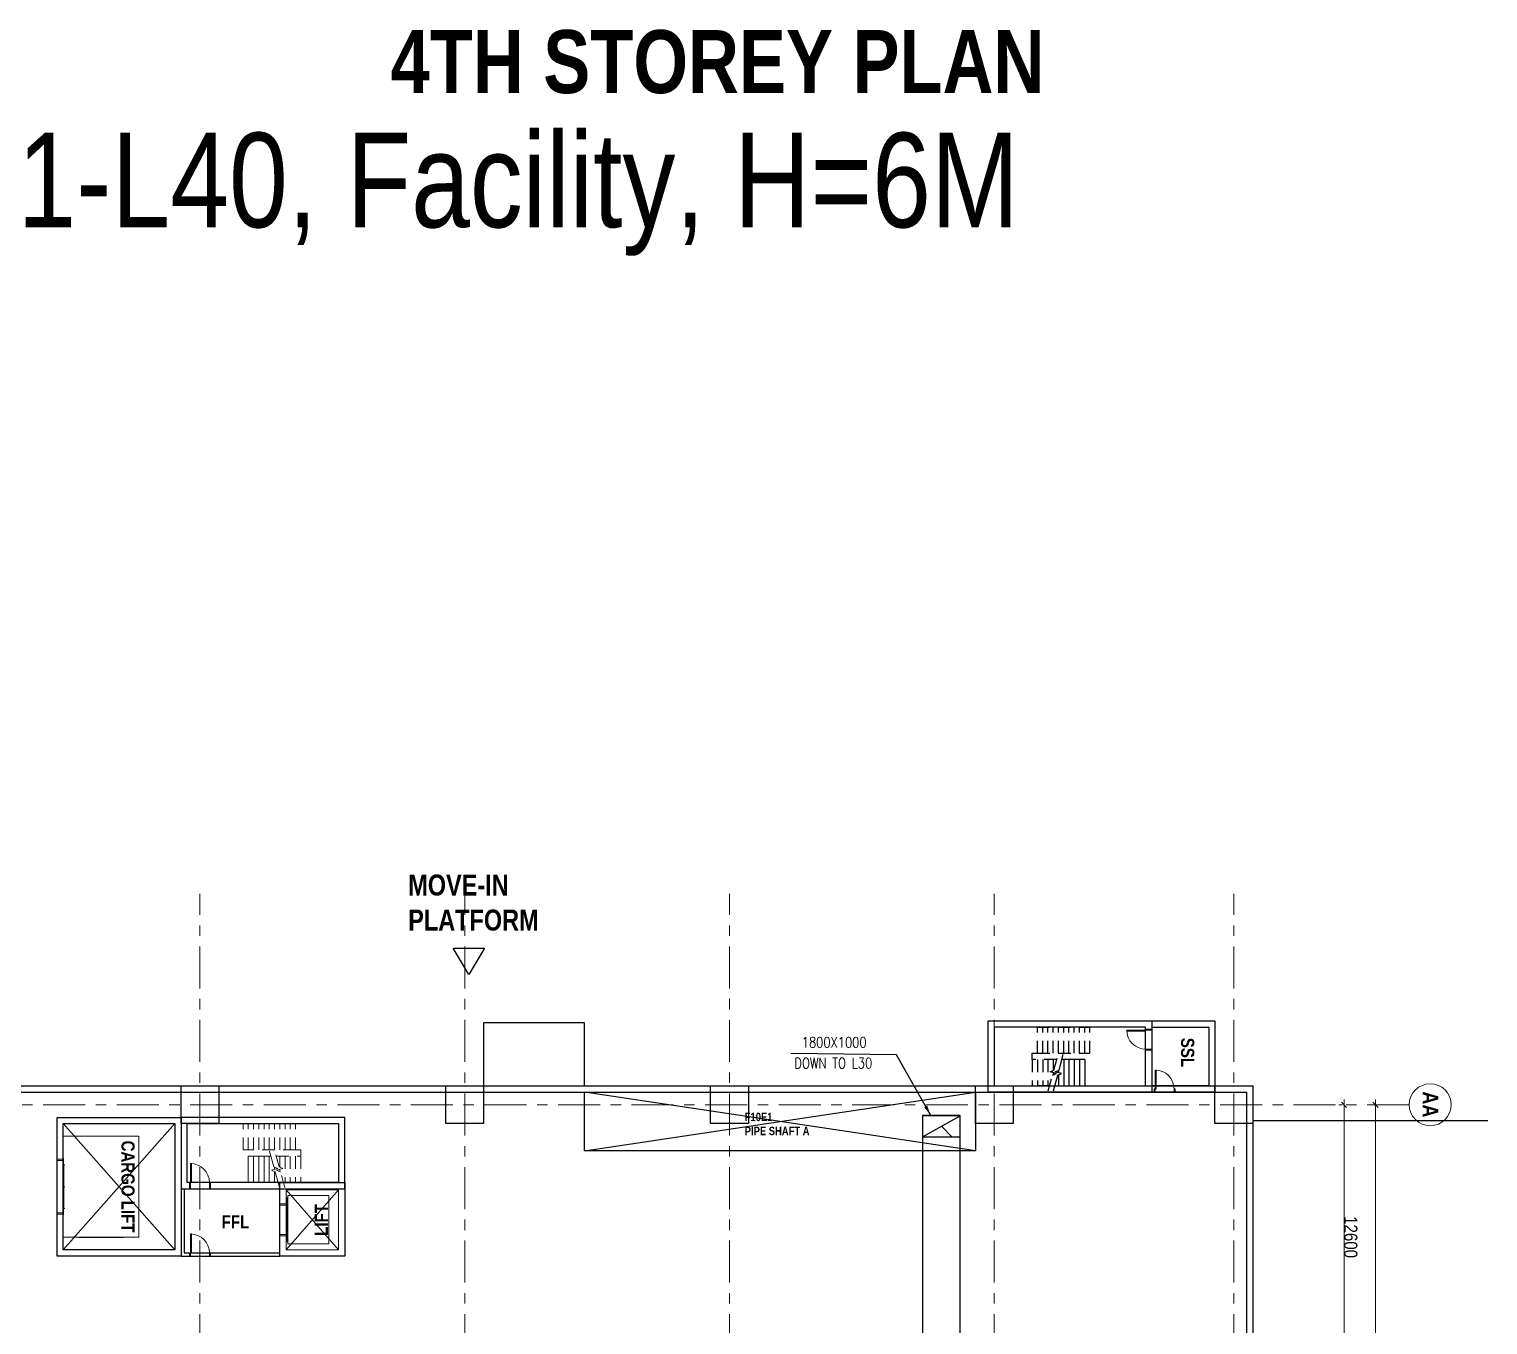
# Model space of a CAD drawing. Header units: millimetres. Extents: x 1188965 to 1321470, y -617248 to -452266.
# Drawn here: x 1252063 to 1321470, y -513933 to -452266 of the extents above; entities that cross this region are included whole.
import ezdxf
from ezdxf.enums import TextEntityAlignment as Align

# ---------------------------------------------------------------- set-up
doc = ezdxf.new("R2010")
doc.units = ezdxf.units.MM
doc.linetypes.add('IDA - Grid Line', pattern=[3500, 2000, -500, 500, -500])
doc.linetypes.add('Overhead', pattern=[992.1875, 595.3125, -396.875])
doc.layers.get('0').update_dxf_attribs({"color": 2})
for name, color, linetype in [('00-MEP Layout', 7, 'Continuous'), ('000_CTCI_CSA', 7, 'Continuous'), ('MAU DUCT', 5, 'Continuous'), ('MOVING', 21, 'Continuous'), ('XFM1D40$0$M-CWTR-TEXT', 250, 'Continuous'), ('XFM1D40$0$M-PIPE-TEXT-ARROR', 250, 'Continuous')]:
    doc.layers.add(name, color=color, linetype=linetype)
for name, color, linetype, lineweight in [('A-_ANOTGRID_E', 7, 'Continuous', 9), ('A-_DOOR----_E', 7, 'Continuous', 9), ('A-_ROOMNAME_A', 7, 'Continuous', 9), ('A-_STRC----_E', 7, 'Continuous', 9), ('A-_WALL----_E', 7, 'Continuous', 9), ('A-ANOT----_D', 7, 'Continuous', 9)]:
    doc.layers.add(name, color=color, linetype=linetype, lineweight=lineweight)
doc.styles.add('Arial Narrow_2', font='ARIALN.TTF', dxfattribs={"height": 625})
doc.styles.add('Arial Narrow_B', font='ARIALNB.TTF', dxfattribs={"height": 750})
doc.styles.add('Arial Narrow_B_1', font='ARIALNB.TTF', dxfattribs={"height": 625})
doc.styles.add('Site Area', font='arial.ttf', dxfattribs={"width": 0.8})
doc.styles.add('XFM1D40$0$12P7-XCM2P10$0$AA-TXT', font='simplex.shx', dxfattribs={"bigfont": 'china.shx'})
doc.styles.add('XFM1D40$0$STANDARD', font='SIMPLEX', dxfattribs={"bigfont": 'BIGFONT'})
doc.dimstyles.new('XFM1D40$0$Standard', dxfattribs={"dimtxt": 0.18, "dimasz": 0.18, "dimexe": 0.18, "dimexo": 0.0625, "dimgap": 0.09, "dimtad": 0, "dimtih": 1, "dimtoh": 1, "dimdec": 4, "dimzin": 0, "dimdsep": 46, "dimtxsty": 'XFM1D40$0$STANDARD', "dimcen": 0.09, "dimadec": 0, "dimazin": 0, "dimtfac": 1, "dimtdec": 4, "dimtofl": 0, "dimtmove": 0, "dimatfit": 3, "dimfxl": 1, "dimtolj": 1, "dimtzin": 0, "dimarcsym": 0})

# ---------------------------------------------------------------- blocks, each defined once
blk = doc.blocks.new('IDA - Lift - 2500W X 2850D - Lift Shaft PL-9846512-PH1 LEVEL B1 CARPARK')
at = {"layer": 'A-_DOOR----_E', "color": 252}
for p, q in [((-735, 150), (-800, 150)), ((-800, 150), (-800, -150)), ((-735, -150), (-735, 150)), ((730, 150), (665, 150)), ((665, 150), (665, -150)), ((730, -150), (730, 150)), ((-1460, -150), (1390, -150)), ((-1460, -2650), (-1460, -150)), ((-1460, -2650), (1390, -150)), ((1390, -2650), (-1460, -150)), ((-1185, -230), (1115, -230)), ((-1185, -2180), (-1185, -230)), ((-1075, -180), (-35, -180)), ((-1075, -215), (-1075, -180)), ((-35, -215), (-1075, -215)), ((-35, -150), (-830, -150)), ((-830, -150), (-830, -160)), ((-830, -160), (-35, -160)), ((-800, -150), (-735, -150)), ((-35, -160), (-35, -150)), ((760, -150), (-35, -150)), ((-35, -150), (-35, -160)), ((-35, -160), (760, -160)), ((-35, -180), (-35, -215)), ((1005, -180), (-35, -180)), ((-35, -180), (-35, -215)), ((-35, -215), (1005, -215)), ((665, -150), (730, -150)), ((760, -160), (760, -150)), ((1005, -215), (1005, -180)), ((1115, -230), (1115, -2180)), ((1390, -150), (1390, -2650)), ((1390, -2650), (-1460, -2650)), ((1115, -2180), (-1185, -2180))]:
    blk.add_line(p, q, dxfattribs=at)
blk = doc.blocks.new('IDA - F - Single - Swing - VP - 1000L X 2200H - DOOR TYPE - FIRE RATING-9848701-PH1 LEVEL B1 CARPARK')
at = {"layer": 'A-_DOOR----_E', "color": 252}
for p, q in [((-500, 150), (-450, 150)), ((-500, -150), (-500, 150)), ((-450, 150), (-450, -150)), ((450, 150), (500, 150)), ((450, -150), (450, 150)), ((500, 150), (500, -150)), ((-450, -150), (-500, -150)), ((400, -150), (450, -150)), ((400, -1050), (400, -150)), ((450, -150), (450, -1050)), ((500, -150), (450, -150)), ((400, -750), (450, -750)), ((400, -775), (450, -775)), ((400, -875), (450, -875)), ((400, -900), (450, -900)), ((450, -1050), (400, -1050)), ((425, -875), (425, -775))]:
    blk.add_line(p, q, dxfattribs=at)
blk.add_arc((450, -150), 900, 180, 270, dxfattribs=at)
blk.add_arc((450, -150), 900, 180, 270, dxfattribs=at)
blk = doc.blocks.new('IDA - F - Single - Swing - VP - 1000L X 2200H - DOOR TYPE - FIRE RATING-9849342-PH1 LEVEL B1 CARPARK')
at = {"layer": 'A-_DOOR----_E', "color": 252}
for p, q in [((450, 975), (400, 975)), ((400, 975), (400, 75)), ((400, 825), (450, 825)), ((400, 800), (450, 800)), ((400, 700), (450, 700)), ((425, 800), (425, 700)), ((450, 75), (450, 975)), ((-450, 75), (-500, 75)), ((-500, 75), (-500, -75)), ((-450, -75), (-450, 75)), ((400, 675), (450, 675)), ((400, 75), (450, 75)), ((500, 75), (450, 75)), ((450, 75), (450, -75)), ((500, -75), (500, 75)), ((-500, -75), (-450, -75)), ((450, -75), (500, -75))]:
    blk.add_line(p, q, dxfattribs=at)
blk.add_arc((450, 75), 900, 90, 180, dxfattribs=at)
blk.add_arc((450, 75), 900, 90, 180, dxfattribs=at)
blk = doc.blocks.new('_Oblique')
at = {"color": 0, "linetype": 'ByBlock', "lineweight": -2}
blk.add_line((-0.5, -0.5), (0.5, 0.5), dxfattribs=at)
blk = doc.blocks.new('CTCI_Building shape and Grid line')
at = {"color": 252}
for points in [[(1040123, -82350), (1041923, -82350), (1041923, -84150), (1040123, -84150)], [(1040123, -93750), (1041923, -93750), (1041923, -95550), (1040123, -95550)], [(1040123, -106350), (1041923, -106350), (1041923, -108150), (1040123, -108150)], [(1040123, -118950), (1041923, -118950), (1041923, -120750), (1040123, -120750)], [(1040123, -131550), (1041923, -131550), (1041923, -133350), (1040123, -133350)]]:
    blk.add_lwpolyline(points, close=True, dxfattribs=at)
at = {"layer": '000_CTCI_CSA', "color": 252}
for p, q in [((1040123, -82350), (1117523, -82350)), ((1040123, -158550), (1040123, -82350)), ((1040423, -82650), (1117223, -82650)), ((1040423, -158250), (1040423, -82650))]:
    blk.add_line(p, q, dxfattribs=at)
at = {"layer": 'A-_ANOTGRID_E', "color": 252, "linetype": 'IDA - Grid Line'}
for p, q in [((1041023, -74909), (1041023, -162419)), ((1129987, -83250), (1030978, -83250)), ((1129987, -94650), (1030978, -94650)), ((1129987, -107250), (1030978, -107250)), ((1129987, -119850), (1030978, -119850)), ((1129987, -132450), (1030978, -132450))]:
    blk.add_line(p, q, dxfattribs=at)
at = {"layer": 'A-_ANOTGRID_E', "color": 252}
blk.add_circle((1041023, -73909), 1000, dxfattribs=at)
at = {"layer": 'A-ANOT----_D', "color": 252}
for p, q in [((1040773, -76511), (1116873, -76511)), ((1041023, -76584), (1041023, -76761)), ((1040773, -78011), (1053873, -78011)), ((1041023, -78084), (1041023, -78261))]:
    blk.add_line(p, q, dxfattribs=at)
at = {"layer": 'A-ANOT----_D', "color": 252, "xscale": 250, "yscale": 250, "zscale": 250, "rotation": 180}
for p in [(1041023, -76511), (1041023, -78011)]:
    blk.add_blockref('_Oblique', p, dxfattribs=at)
at = {"layer": 'A-_ANOTGRID_E', "color": 252, "style": 'Arial Narrow_B'}
blk.add_text('AA', height=750, dxfattribs=at).set_placement((1040387, -74275))
at = {"layer": 'A-ANOT----_D', "color": 252, "insert": (1047323, -77692), "char_height": 625, "width": 2375.82, "attachment_point": 5, "style": 'Arial Narrow_2'}
blk.add_mtext('\\A1;12600', dxfattribs=at)
blk = doc.blocks.new('F10E1 PIPE SHAFT')
at = {"color": 252}
for p, q in [((2015975, 125978), (2034575, 128778)), ((2034575, 125978), (2015975, 128778))]:
    blk.add_line(p, q, dxfattribs=at)
blk.add_lwpolyline([(2034575, 128778), (2034575, 125978), (2015975, 125978), (2015975, 128778)], close=True, dxfattribs=at)
at = {"color": 252, "insert": (2023599, 127797, 0), "char_height": 400, "attachment_point": 1, "style": 'Site Area'}
blk.add_mtext_dynamic_manual_height_columns('{\\fArial|b1|i0|c0|p34;F10E1\\PPIPE SHAFT A}', width=5867.47, gutter_width=9702, heights=[0], dxfattribs=at)

msp = doc.modelspace()

# ---------------------------------------------------------------- linework, layer by layer
at = {"color": 252, "linetype": 'Overhead'}
for p, q in [((1300038.338, -501008.264), (1300038.338, -499758.264)), ((1300038.338, -499758.264), (1302538.338, -499758.264)), ((1300288.338, -501008.264), (1300288.338, -499758.264)), ((1300538.338, -501008.264), (1300538.338, -499758.264)), ((1300788.338, -501008.264), (1300788.338, -499758.264)), ((1301038.338, -501008.264), (1301038.338, -499758.264)), ((1301288.338, -501008.264), (1301288.338, -499758.264)), ((1301538.338, -501008.264), (1301538.338, -499758.264)), ((1301788.338, -501008.264), (1301788.338, -499758.264)), ((1302038.338, -501008.264), (1302038.338, -499758.264)), ((1302288.338, -501008.264), (1302288.338, -499758.264)), ((1302538.338, -501008.264), (1302538.338, -499758.264)), ((1299788.338, -501008.264), (1300038.338, -501008.264)), ((1299788.338, -501308.264), (1299788.338, -501008.264)), ((1300038.338, -501008.264), (1302538.338, -501008.264)), ((1300820.69, -501812.523), (1301020.511, -501066.783)), ((1299788.338, -501308.264), (1299788.338, -502558.264)), ((1300955.806, -501308.264), (1299788.338, -501308.264)), ((1300038.338, -501308.264), (1300038.338, -502558.264)), ((1300288.338, -501308.264), (1300288.338, -502558.264)), ((1300538.338, -501308.264), (1300538.338, -502558.264)), ((1300637.412, -501892.824), (1300820.69, -501812.523)), ((1300788.338, -501308.264), (1300788.338, -501826.698)), ((1300556.165, -502799.746), (1300755.985, -502054.005)), ((1300939.263, -501973.705), (1300637.412, -501892.824)), ((1300755.985, -502054.005), (1300939.263, -501973.705)), ((1300788.338, -501933.264), (1300788.338, -502039.83)), ((1300620.869, -502558.264), (1299788.338, -502558.264))]:
    msp.add_line(p, q, dxfattribs=at)
at = {"color": 252}
for p, q in [((1301070.69, -501812.523), (1301270.511, -501066.783)), ((1305188.338, -502558.264), (1305188.338, -500808.264)), ((1300887.412, -501892.824), (1301070.69, -501812.523)), ((1301288.338, -501308.264), (1301205.806, -501308.264)), ((1301538.338, -501308.264), (1301288.338, -501308.264)), ((1301288.338, -501308.264), (1301288.338, -502558.264)), ((1301788.338, -501308.264), (1301538.338, -501308.264)), ((1301538.338, -501308.264), (1301538.338, -502558.264)), ((1302038.338, -501308.264), (1301788.338, -501308.264)), ((1301788.338, -501308.264), (1301788.338, -502558.264)), ((1302288.338, -501308.264), (1302038.338, -501308.264)), ((1302038.338, -501308.264), (1302038.338, -502558.264)), ((1302288.338, -501308.264), (1302288.338, -502558.264)), ((1300806.165, -502799.746), (1301005.985, -502054.005)), ((1301189.263, -501973.705), (1300887.412, -501892.824)), ((1301005.985, -502054.005), (1301189.263, -501973.705)), ((1301038.338, -501826.698), (1301038.338, -501933.264)), ((1301038.338, -502039.83), (1301038.338, -502558.264))]:
    msp.add_line(p, q, dxfattribs=at)
for points in [[(1305488.338, -499458.264), (1305488.338, -502858.264), (1297688.338, -502858.264), (1297688.338, -499458.264)], [(1297988.338, -499758.264), (1297988.338, -502558.264), (1305188.338, -502558.264), (1305188.338, -499758.264)], [(1259288.338, -504058.264), (1259288.338, -510658.264), (1253388.338, -510658.264), (1253388.338, -504058.264)], [(1253688.338, -510358.264), (1253688.338, -504358.264), (1258988.338, -504358.264), (1258988.338, -510358.264)], [(1259288.338, -504058.264), (1259288.338, -507458.264), (1267088.338, -507458.264), (1267088.338, -504058.264)], [(1266788.338, -504358.264), (1266788.338, -507158.264), (1259588.338, -507158.264), (1259588.338, -504358.264)], [(1263988.338, -510658.264), (1263988.338, -507158.264), (1267088.338, -507158.264), (1267088.338, -510658.264)]]:
    msp.add_lwpolyline(points, close=True, dxfattribs=at)
for points in [[(1305488.338, -499458.264), (1308488.338, -499458.264), (1308488.338, -502858.264), (1305488.338, -502858.264)], [(1305488.338, -499758.264), (1308188.338, -499758.264), (1308188.338, -502558.264), (1305488.338, -502558.264)], [(1259288.338, -507458.264), (1259288.338, -510658.264), (1263988.338, -510658.264)], [(1259438.338, -507458.264), (1259438.338, -510508.264), (1263988.338, -510508.264)]]:
    msp.add_lwpolyline(points, dxfattribs=at)
at = {"layer": '00-MEP Layout', "color": 252}
msp.add_lwpolyline([(1273688.338, -499558.264), (1273688.338, -502558.264), (1278488.338, -502558.264), (1278488.338, -499558.264)], close=True, dxfattribs=at)
at = {"layer": '000_CTCI_CSA', "color": 252}
msp.add_lwpolyline([(1310288.338, -504208.264), (1321470.296, -504208.264)], dxfattribs=at)
at = {"layer": 'A-_DOOR----_E', "color": 252}
for p, q in [((1253688.338, -504358.264), (1258988.338, -504358.264)), ((1253688.338, -510358.264), (1253688.338, -504358.264)), ((1258988.338, -504358.264), (1253688.338, -510358.264)), ((1253688.338, -504358.264), (1258988.338, -510358.264)), ((1258988.338, -504358.264), (1258988.338, -510358.264)), ((1253688.338, -504958.264), (1257288.338, -504958.264)), ((1253688.338, -509758.264), (1253688.338, -504958.264)), ((1257288.338, -504958.264), (1257288.338, -509758.264)), ((1253688.338, -506043.264), (1253388.338, -506043.264)), ((1253388.338, -506043.264), (1253388.338, -506108.264)), ((1253388.338, -506108.264), (1253688.338, -506108.264)), ((1253688.338, -506013.264), (1253688.338, -507358.264)), ((1253698.338, -506013.264), (1253688.338, -506013.264)), ((1253688.338, -506108.264), (1253688.338, -506043.264)), ((1253698.338, -507358.264), (1253698.338, -506013.264)), ((1253718.338, -506318.264), (1253718.338, -507358.264)), ((1253753.338, -506318.264), (1253718.338, -506318.264)), ((1253688.338, -507358.264), (1253688.338, -508703.264)), ((1253698.338, -507358.264), (1253688.338, -507358.264)), ((1253688.338, -507358.264), (1253698.338, -507358.264)), ((1253698.338, -508703.264), (1253698.338, -507358.264)), ((1253718.338, -508398.264), (1253718.338, -507358.264)), ((1253718.338, -507358.264), (1253753.338, -507358.264)), ((1253718.338, -507358.264), (1253753.338, -507358.264)), ((1253688.338, -508608.264), (1253388.338, -508608.264)), ((1253388.338, -508608.264), (1253388.338, -508673.264)), ((1253388.338, -508673.264), (1253688.338, -508673.264)), ((1253688.338, -508673.264), (1253688.338, -508608.264)), ((1253688.338, -508703.264), (1253698.338, -508703.264)), ((1253753.338, -508398.264), (1253718.338, -508398.264)), ((1257288.338, -509758.264), (1253688.338, -509758.264)), ((1255488.338, -509773.264), (1254448.338, -509773.264)), ((1255488.338, -509773.264), (1256528.338, -509773.264)), ((1258988.338, -510358.264), (1253688.338, -510358.264))]:
    msp.add_line(p, q, dxfattribs=at)
at = {"layer": 'A-_STRC----_E', "color": 252, "linetype": 'Overhead'}
for p, q in [((1262238.338, -505608.264), (1262238.338, -504358.264)), ((1264738.338, -504358.264), (1262238.338, -504358.264)), ((1262488.338, -505608.264), (1262488.338, -504358.264)), ((1262738.338, -505608.264), (1262738.338, -504358.264)), ((1262988.338, -505608.264), (1262988.338, -504358.264)), ((1263238.338, -505608.264), (1263238.338, -504358.264)), ((1263488.338, -505608.264), (1263488.338, -504358.264)), ((1263738.338, -505608.264), (1263738.338, -504358.264)), ((1263988.338, -505608.264), (1263988.338, -504358.264)), ((1264238.338, -505608.264), (1264238.338, -504358.264)), ((1264488.338, -505608.264), (1264488.338, -504358.264)), ((1264738.338, -505608.264), (1264738.338, -504358.264)), ((1264738.338, -505608.264), (1262238.338, -505608.264)), ((1263955.985, -506412.523), (1263756.165, -505666.783)), ((1263820.869, -505908.264), (1264988.338, -505908.264)), ((1263988.338, -505908.264), (1263988.338, -506426.698)), ((1264238.338, -505908.264), (1264238.338, -507158.264)), ((1264488.338, -505908.264), (1264488.338, -507158.264)), ((1264988.338, -505608.264), (1264738.338, -505608.264)), ((1264738.338, -505908.264), (1264738.338, -507158.264)), ((1264988.338, -505908.264), (1264988.338, -505608.264)), ((1264988.338, -505908.264), (1264988.338, -507158.264)), ((1263837.412, -506573.705), (1264139.263, -506492.824)), ((1264020.69, -506654.005), (1263837.412, -506573.705)), ((1264139.263, -506492.824), (1263955.985, -506412.523)), ((1263988.338, -506533.264), (1263988.338, -506639.83)), ((1264220.511, -507399.746), (1264020.69, -506654.005)), ((1264155.806, -507158.264), (1264988.338, -507158.264))]:
    msp.add_line(p, q, dxfattribs=at)
at = {"layer": 'A-_STRC----_E', "color": 252}
for p, q in [((1262488.338, -505908.264), (1262488.338, -507158.264)), ((1262488.338, -505908.264), (1262738.338, -505908.264)), ((1262738.338, -505908.264), (1262988.338, -505908.264)), ((1262738.338, -505908.264), (1262738.338, -507158.264)), ((1262988.338, -505908.264), (1263238.338, -505908.264)), ((1262988.338, -505908.264), (1262988.338, -507158.264)), ((1263238.338, -505908.264), (1263488.338, -505908.264)), ((1263238.338, -505908.264), (1263238.338, -507158.264)), ((1263488.338, -505908.264), (1263570.869, -505908.264)), ((1263488.338, -505908.264), (1263488.338, -507158.264)), ((1263705.985, -506412.523), (1263506.165, -505666.783)), ((1263587.412, -506573.705), (1263889.263, -506492.824)), ((1263770.69, -506654.005), (1263587.412, -506573.705)), ((1263889.263, -506492.824), (1263705.985, -506412.523)), ((1263738.338, -506426.698), (1263738.338, -506533.264)), ((1263738.338, -506639.83), (1263738.338, -507158.264)), ((1263970.511, -507399.746), (1263770.69, -506654.005))]:
    msp.add_line(p, q, dxfattribs=at)
at = {"layer": 'A-_WALL----_E', "color": 252}
msp.add_line((1259588.338, -507158.264), (1259588.338, -505408.264), dxfattribs=at)
at = {"layer": 'MAU DUCT'}
for points in [[(1294567.506, -503974.734), (1294567.506, -534596.725), (1296367.506, -534596.725), (1296367.506, -503974.734)], [(1296367.506, -503974.734), (1294567.506, -503974.734)], [(1294567.506, -504979.323), (1296367.506, -503979.323)], [(1295467.506, -504479.323), (1295967.506, -504979.323)]]:
    msp.add_lwpolyline(points, dxfattribs=at)
msp.add_lwpolyline([(1294567.506, -504979.323), (1296367.506, -504979.323), (1296367.506, -503979.323), (1294567.506, -503979.323)], close=True, dxfattribs=at)
at = {"layer": 'MOVING', "color": 252, "elevation": 0}
msp.add_lwpolyline([(1272233.14, -496013.748), (1273733.14, -496013.749), (1272983.14, -497263.923), (1272233.14, -496013.748)], dxfattribs=at)

# ---------------------------------------------------------------- block references
at = {"color": 252, "lineweight": 9, "xscale": -1, "rotation": 270}
msp.add_blockref('IDA - F - Single - Swing - VP - 1000L X 2200H - DOOR TYPE - FIRE RATING-9848701-PH1 LEVEL B1 CARPARK', (1305338.338, -500358.264), dxfattribs=at)
at = {"color": 252, "lineweight": 9, "xscale": -1}
msp.add_blockref('IDA - F - Single - Swing - VP - 1000L X 2200H - DOOR TYPE - FIRE RATING-9849342-PH1 LEVEL B1 CARPARK', (1306088.338, -502783.264), dxfattribs=at)
at = {"color": 252}
msp.add_blockref('F10E1 PIPE SHAFT', (-737486.488, -631636.322), dxfattribs=at)
at = {"layer": '000_CTCI_CSA', "color": 252, "rotation": 270}
msp.add_blockref('CTCI_Building shape and Grid line', (1392637.874, 537564.913), dxfattribs=at)
at = {"layer": 'A-_DOOR----_E', "color": 252, "lineweight": 9, "rotation": 180}
msp.add_blockref('IDA - F - Single - Swing - VP - 1000L X 2200H - DOOR TYPE - FIRE RATING-9848701-PH1 LEVEL B1 CARPARK', (1260188.338, -507308.264), dxfattribs=at)
at = {"layer": 'A-_DOOR----_E', "color": 252, "lineweight": 9, "xscale": -1, "rotation": 90}
msp.add_blockref('IDA - Lift - 2500W X 2850D - Lift Shaft PL-9846512-PH1 LEVEL B1 CARPARK', (1264138.338, -508968.524), dxfattribs=at)
at = {"layer": 'A-_DOOR----_E', "color": 252, "lineweight": 9, "xscale": -1}
msp.add_blockref('IDA - F - Single - Swing - VP - 1000L X 2200H - DOOR TYPE - FIRE RATING-9849342-PH1 LEVEL B1 CARPARK', (1260188.338, -510583.264), dxfattribs=at)

# ---------------------------------------------------------------- texts
at = {"color": 252, "lineweight": 53, "attachment_point": 1, "style": 'Site Area'}
for s, width, insert, char_height in [('{\\fArial|b1|i0|c0|p34;4TH STOREY PLAN}', 50677.36489, (1269260.836, -452311.03), 3000), ('F10E1-L40, Facility, H=6M', 101783.41053, (1239491.277, -457197.296), 4500), ('{\\fArial|b1|i0|c0|p34;MOVE-IN PLATFORM}', 3359.30332, (1270099.162, -492499.975, 0), 1000)]:
    msp.add_mtext_dynamic_manual_height_columns(s, width=width, gutter_width=24254.764, heights=[0], dxfattribs=dict(at, insert=insert, char_height=char_height))
at = {"color": 252, "insert": (1307501.227, -500272.175), "char_height": 625, "width": 1863.92344, "attachment_point": 1, "rotation": 270, "style": 'Arial Narrow_B_1'}
msp.add_mtext('SSL', dxfattribs=at)
at = {"layer": 'A-_ROOMNAME_A', "color": 252, "char_height": 625, "style": 'Arial Narrow_B_1'}
for s, insert, width, attachment_point, rotation in [('CARGO LIFT', (1257079.486, -505163.93), 5331.22187, 1, 270), ('LIFT', (1266279.486, -509697.599), 1863.92344, 7, 90)]:
    msp.add_mtext(s, dxfattribs=dict(at, insert=insert, width=width, attachment_point=attachment_point, rotation=rotation))
at = {"layer": 'A-_ROOMNAME_A', "color": 252, "insert": (1261222.008, -508715.792), "char_height": 625, "width": 1863.92344, "attachment_point": 1, "style": 'Arial Narrow_B_1'}
msp.add_mtext('FFL', dxfattribs=at)
at = {"layer": 'XFM1D40$0$M-CWTR-TEXT', "color": 7, "style": 'XFM1D40$0$12P7-XCM2P10$0$AA-TXT', "width": 0.8}
for s, p in [('1800X1000', (1288824.167, -500485.139, 0)), ('DOWN TO L30', (1288475.438, -501476.915, 0))]:
    msp.add_text(s, height=500, dxfattribs=at).set_placement(p, align=Align.MIDDLE_LEFT)

# ---------------------------------------------------------------- leaders
at = {"layer": 'XFM1D40$0$M-PIPE-TEXT-ARROR', "color": 7}
msp.add_leader([(1294967.506, -503974.734, 0), (1293330.069, -501076.065, 0), (1288309.888, -501026.824, 0)], dimstyle='XFM1D40$0$Standard', override={"dimasz": 500}, dxfattribs=at)

doc.saveas('drawing.dxf')
